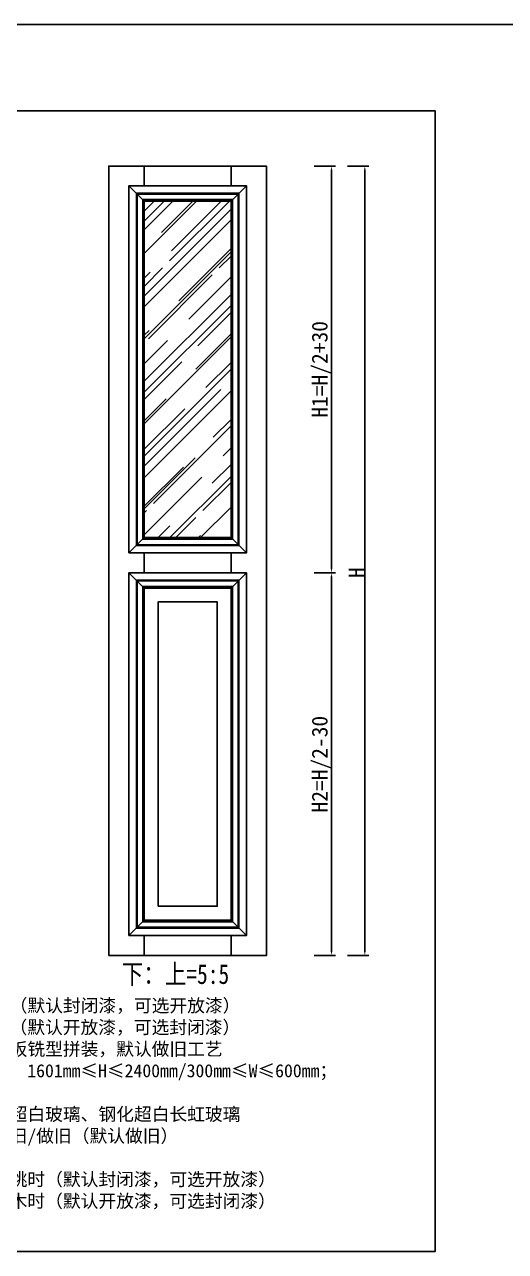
# Model space of a CAD drawing. Header units: millimetres. Extents: x 85186 to 129000, y -77269 to -36327.
# Drawn here: x 101880 to 103100, y -56872 to -53764 of the extents above; entities that cross this region are included whole.
import ezdxf

# ---------------------------------------------------------------- set-up
doc = ezdxf.new("R2010")
doc.units = ezdxf.units.MM
doc.layers.add('主色线', color=29, linetype='Continuous', lineweight=5)
doc.styles.get("Standard").update_dxf_attribs({"font": 'SimSun.ttf'})
doc.styles.add('ZB_宋体', font='SimSun.ttf')
doc.styles.add('宋体', font='SimSun.ttf', dxfattribs={"width": 0.8})
doc.dimstyles.new('客来福标注小', dxfattribs={"dimscale": 20, "dimtxt": 2, "dimasz": 0.5, "dimexe": 0.5, "dimexo": 0, "dimgap": 0.05, "dimtad": 1, "dimdec": 0, "dimzin": 0, "dimdsep": 46, "dimtxsty": 'Standard', "dimcen": 0, "dimclrd": 256, "dimclre": 256, "dimclrt": 256, "dimadec": 0, "dimazin": 0, "dimtfac": 1, "dimtdec": 0, "dimtofl": 0, "dimtmove": 1, "dimatfit": 3, "dimfxl": 2.2, "dimfxlon": 1, "dimtolj": 1, "dimtzin": 0, "dimarcsym": 0})

# ---------------------------------------------------------------- blocks, each defined once
blk = doc.blocks.new('*D3045')
at = {"lineweight": -2, "transparency": 16777216}
for p, q in [((102699.3, -54122.9), (102753.3, -54122.9)), ((102743.3, -54132.9), (102743.3, -56112.9)), ((102699.3, -56122.9), (102753.3, -56122.9))]:
    blk.add_line(p, q, dxfattribs=at)
at = {"transparency": 16777216}
for points in [[(102741.7, -54132.9), (102745, -54132.9), (102743.3, -54122.9)], [(102741.7, -56112.9), (102745, -56112.9), (102743.3, -56122.9)]]:
    blk.add_solid(points, dxfattribs=at)
at = {"layer": 'Defpoints', "color": 0, "transparency": 16777216}
for p in [(102632.8, -54122.9), (102632.8, -56122.9), (102743.3, -56122.9)]:
    blk.add_point(p, dxfattribs=at)
at = {"transparency": 16777216, "insert": (102722.3, -55152.9), "char_height": 40, "attachment_point": 5, "rotation": 90, "style": 'ZB_宋体'}
blk.add_mtext('\\A1;H', dxfattribs=at)
blk = doc.blocks.new('*D3046')
at = {"lineweight": -2, "transparency": 16777216}
for p, q in [((102615, -55152.9), (102669, -55152.9)), ((102659, -55162.9), (102659, -56112.9)), ((102615, -56122.9), (102669, -56122.9))]:
    blk.add_line(p, q, dxfattribs=at)
at = {"transparency": 16777216}
for points in [[(102657.3, -55162.9), (102660.6, -55162.9), (102659, -55152.9)], [(102657.3, -56112.9), (102660.6, -56112.9), (102659, -56122.9)]]:
    blk.add_solid(points, dxfattribs=at)
at = {"layer": 'Defpoints', "color": 0, "transparency": 16777216}
for p in [(102528.5, -55152.9), (102588.5, -56122.9), (102659, -56122.9)]:
    blk.add_point(p, dxfattribs=at)
at = {"transparency": 16777216, "insert": (102633.6, -55637.9), "char_height": 40, "attachment_point": 5, "rotation": 90, "style": 'ZB_宋体'}
blk.add_mtext('\\A1;H2=H/2-30', dxfattribs=at)
blk = doc.blocks.new('*D3047')
at = {"lineweight": -2, "transparency": 16777216}
for p, q in [((102615, -54122.9), (102669, -54122.9)), ((102659, -55142.9), (102659, -54132.9)), ((102615, -55152.9), (102669, -55152.9))]:
    blk.add_line(p, q, dxfattribs=at)
at = {"transparency": 16777216}
for points in [[(102657.3, -54132.9), (102660.6, -54132.9), (102659, -54122.9)], [(102657.3, -55142.9), (102660.6, -55142.9), (102659, -55152.9)]]:
    blk.add_solid(points, dxfattribs=at)
at = {"layer": 'Defpoints', "color": 0, "transparency": 16777216}
for p in [(102528.5, -54122.9), (102659, -54122.9), (102528.5, -55152.9)]:
    blk.add_point(p, dxfattribs=at)
at = {"transparency": 16777216, "insert": (102633.6, -54637.9), "char_height": 40, "attachment_point": 5, "rotation": 90, "style": 'ZB_宋体'}
blk.add_mtext('\\A1;H1=H/2+30', dxfattribs=at)

msp = doc.modelspace()

# ---------------------------------------------------------------- hatches: boundary and pattern name
at = {"layer": '主色线'}
h = msp.add_hatch(dxfattribs=at)
h.set_pattern_fill('AR-RROOF', color=4, scale=3, angle=45, style=0)
h.set_pattern_definition([(45, (-28370.99, -96318.32), (64.657844, 172.420918), [1143, -152.4, 381, -76.2]), (45, (-28326.26, -96219.71), (-125.54398, 17.78091), [228.6, -25.146, 457.2, -57.15]), (45, (-28389.845, -96245.577), (244.083361, 316.28462), [609.6, -106.68, 304.8, -76.2])])
h.paths.add_polyline_path([(100369.461, -55433.969), (100589.461, -55433.969), (100589.461, -54211.858), (100369.461, -54211.858)])
h.paths.add_polyline_path([(101343.604, -55233.969), (101563.604, -55233.969), (101563.604, -54211.858), (101343.604, -54211.858)])
h.paths.add_polyline_path([(102183.927, -55063.969), (102403.927, -55063.969), (102403.927, -54211.858), (102183.927, -54211.858)])

# ---------------------------------------------------------------- linework, layer by layer
for p, q in [((85318.615, -53764.496), (128999.726, -53764.496)), ((101214.754, -53983.433), (102359.886, -53983.433)), ((102359.886, -53983.433), (101546.216, -53983.433)), ((102921.969, -53983.433), (102359.886, -53983.433)), ((102921.969, -53983.433), (102359.886, -53983.433))]:
    msp.add_line(p, q)
at = {"color": 0}
for p, q in [((102921.969, -53983.433), (99904.871, -53983.433)), ((99904.871, -53983.433), (102921.969, -53983.433)), ((102921.969, -53983.433), (99904.871, -53983.433))]:
    msp.add_line(p, q, dxfattribs=at)
at = {"color": 250}
for p, q in [((102183.927, -54172.858), (102183.927, -54122.858)), ((102403.927, -54172.858), (102403.927, -54122.858)), ((102183.927, -55152.858), (102183.927, -55102.969)), ((102403.927, -55152.858), (102403.927, -55102.969)), ((102183.927, -56122.858), (102183.927, -56071.858)), ((102403.927, -56122.858), (102403.927, -56071.858))]:
    msp.add_line(p, q, dxfattribs=at)
at = {"color": 0}
msp.add_lwpolyline([(99904.871, -53983.433), (102921.969, -53983.433), (102921.969, -56872.127), (99904.871, -56872.127)], close=True, dxfattribs=at)
for points in [[(102093.927, -56122.858), (102493.927, -56122.858), (102493.927, -54122.858), (102093.927, -54122.858)], [(102144.927, -55102.969), (102442.927, -55102.969), (102442.927, -54172.858), (102144.927, -54172.858)], [(102163.927, -55083.969), (102423.927, -55083.969), (102423.927, -54191.858), (102163.927, -54191.858)], [(102183.927, -55063.969), (102403.927, -55063.969), (102403.927, -54211.858), (102183.927, -54211.858)], [(102144.927, -56071.858), (102442.927, -56071.858), (102442.927, -55152.858), (102144.927, -55152.858)], [(102163.927, -56052.858), (102423.927, -56052.858), (102423.927, -55171.858), (102163.927, -55171.858)], [(102183.927, -56032.858), (102403.927, -56032.858), (102403.927, -55191.858), (102183.927, -55191.858)], [(102218.927, -55997.858), (102368.927, -55997.858), (102368.927, -55226.858), (102218.927, -55226.858)]]:
    msp.add_lwpolyline(points, close=True)
for points in [[(102183.927, -54211.858), (102144.927, -54172.858)], [(102403.927, -54211.858), (102442.927, -54172.858)], [(102183.927, -55063.969), (102144.927, -55102.969)], [(102442.927, -55102.969), (102403.927, -55063.969)], [(102183.927, -55191.858), (102144.927, -55152.858)], [(102403.927, -55191.858), (102442.927, -55152.858)], [(102183.927, -56032.858), (102144.927, -56071.858)], [(102442.927, -56071.858), (102403.927, -56032.858)]]:
    msp.add_lwpolyline(points)
at = {"color": 250}
for points in [[(102165.927, -55081.969), (102421.927, -55081.969), (102421.927, -54193.858), (102165.927, -54193.858)], [(102179.927, -55067.969), (102407.927, -55067.969), (102407.927, -54207.858), (102179.927, -54207.858)], [(102165.927, -56050.858), (102421.927, -56050.858), (102421.927, -55173.858), (102165.927, -55173.858)], [(102179.927, -56036.858), (102407.927, -56036.858), (102407.927, -55187.858), (102179.927, -55187.858)]]:
    msp.add_lwpolyline(points, close=True, dxfattribs=at)

# ---------------------------------------------------------------- texts
at = {"color": 0, "insert": (102126.844, -56144.511), "char_height": 50, "width": 365.74022, "attachment_point": 1, "style": '宋体'}
msp.add_mtext('下：上=5:5', dxfattribs=at)
at = {"lineweight": 25, "insert": (101527.536, -56232.812), "char_height": 33, "width": 1742.8594, "attachment_point": 1, "style": 'ZB_宋体'}
msp.add_mtext('基材：南美樱桃（默认封闭漆，可选开放漆）\\P      美国橡木（默认开放漆，可选封闭漆）\\P工艺：边框、芯板铣型拼装，默认做旧工艺\\P      加工尺寸：1601mm≤H≤2400mm/300mm≤W≤600mm；\\P拉手：明装拉手；\\P玻璃可选：钢化超白玻璃、钢化超白长虹玻璃\\P做旧可选：不做旧/做旧（默认做旧）\\P油漆工艺可选：\\P1.基材为南美樱桃时（默认封闭漆，可选开放漆）\\P2.基材为美国橡木时（默认开放漆，可选封闭漆）', dxfattribs=at)

# ---------------------------------------------------------------- dimensions: what is measured, and where the dimension line sits
at = {"color": 0}
for base, p2, text, picture, middle in [((102658.966, -54122.858), (102528.451, -54122.858), 'H1=H/2+30', '*D3047', (102633.608, -54637.858)), ((102658.966, -56122.858), (102588.451, -56122.858), 'H2=H/2-30', '*D3046', (102633.608, -55637.858))]:
    dim = msp.add_linear_dim(base=base, p1=(102528.451, -55152.858), p2=p2, angle=90, text=text, dimstyle='客来福标注小', override={"dimtxsty": 'ZB_宋体'}, dxfattribs=at)
    dim.commit()
    dim.dimension.update_dxf_attribs({"geometry": picture, "text_midpoint": middle})
dim = msp.add_linear_dim(base=(102743.319, -56122.858), p1=(102632.838, -54122.858), p2=(102632.838, -56122.858), angle=90, text='H', dimstyle='客来福标注小', override={"dimtxsty": 'ZB_宋体'}, dxfattribs=at)
dim.commit()
dim.dimension.update_dxf_attribs({"geometry": '*D3045', "text_midpoint": (102743.319, -55152.858), "dimtype": 160})

doc.saveas('drawing.dxf')
